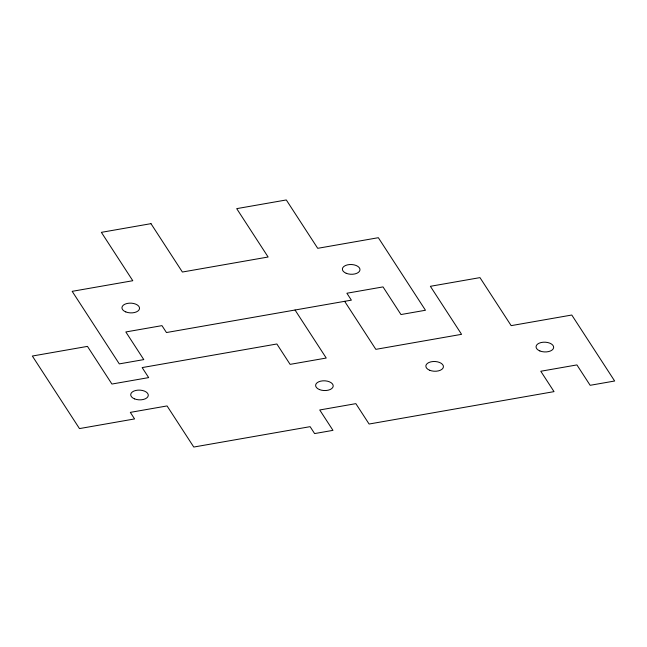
<?xml version="1.0" encoding="UTF-8"?>
<svg xmlns="http://www.w3.org/2000/svg" width="647" height="647" viewBox="0 0 647 647"><rect width="100%" height="100%" fill="white"/><g stroke="black" fill="none" stroke-linecap="round" stroke-linejoin="round"><path stroke-width="0.97" d="M344.649 301.324L375.834 349.348L461.57 334.329L430.376 286.306L479.969 277.62L511.162 325.643L571.786 315.024L614.65 381.01L590.153 385.305L576.914 364.916L540.787 371.249L554.026 391.629L369.097 424.028L355.858 403.647L319.731 409.972L332.97 430.36L314.604 433.579L310.115 426.664L193.768 447.045L167.063 405.936L130.322 412.374L134.584 418.933L79.476 428.589L32.35 356.036L87.458 346.38L111.923 384.043L148.664 377.605L142.154 367.585L276.867 343.986L290.107 364.366L326.242 358.042L295.048 310.018M150.977 223.66L101.377 232.346L132.789 280.717L72.173 291.336L119.299 363.889L143.788 359.603L125.833 331.96L161.968 325.635L166.457 332.542L351.378 300.143L346.889 293.237L383.024 286.904L400.97 314.547L425.467 310.253L378.341 237.7L317.717 248.319L286.306 199.955L236.705 208.641L268.117 257.013L182.389 272.031L150.977 223.66M429.657 370.254A8.807 4.877 2.3 0 0 443.413 366.995A8.807 4.877 2.3 0 0 430.837 361.867A8.807 4.877 2.3 0 0 429.657 370.254M134.519 398.867A8.807 4.877 2.3 0 0 148.268 395.608A8.807 4.877 2.3 0 0 135.692 390.481A8.807 4.877 2.3 0 0 134.519 398.867M319.44 389.567A8.807 4.877 2.3 0 0 333.189 386.299A8.807 4.877 2.3 0 0 320.613 381.172A8.807 4.877 2.3 0 0 319.44 389.567M539.881 350.949A8.807 4.877 2.3 0 0 553.638 347.682A8.807 4.877 2.3 0 0 541.054 342.554A8.807 4.877 2.3 0 0 539.881 350.949M125.769 311.903A8.807 4.877 2.3 0 0 139.517 308.635A8.807 4.877 2.3 0 0 126.941 303.508A8.807 4.877 2.3 0 0 125.769 311.903M346.21 273.285A8.807 4.877 2.3 0 0 359.967 270.017A8.807 4.877 2.3 0 0 347.382 264.89A8.807 4.877 2.3 0 0 346.21 273.285"/></g></svg>
